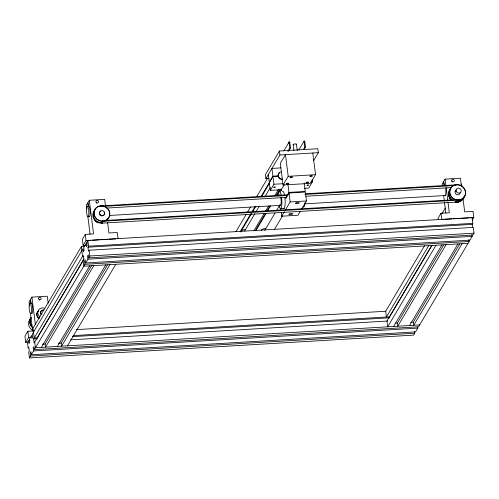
<?xml version="1.0" encoding="UTF-8"?>
<svg xmlns="http://www.w3.org/2000/svg" width="499" height="499" viewBox="0 0 499 499"><rect width="100%" height="100%" fill="white"/><g stroke="black" fill="none" stroke-linecap="round" stroke-linejoin="round"><path stroke-width="0.75" d="M48.166 303.093L47.293 296.213L31.924 297.123L30.539 299.469L31.013 303.255M105.457 205.476L104.684 199.363L89.315 200.274L87.924 202.619L88.635 206.199A5.252 1.11 86.6 0 1 90.107 211.95A5.252 1.11 86.6 0 1 89.003 216.547M33.907 330.887L27.85 331.249L24.95 336.145L25.736 342.37L28.025 342.233M89.315 200.274L93.562 233.906L85.242 234.399L82.341 239.295L83.127 245.52L85.416 245.383M84.437 246.475L81.325 246.662L32.996 328.217L34.225 337.935L37.425 337.742L84.169 258.856M25.736 342.37L28.636 337.474L27.85 331.249M83.127 245.52L86.028 240.63L85.242 234.399M472.634 227.75L472.204 224.375L472.809 223.359L472.085 217.595L87.861 240.418L86.745 242.308L87.138 245.421L86.352 246.743L85.959 243.631L83.726 247.404L84.119 250.517L83.333 251.845L82.94 248.727L32.379 334.056L32.772 337.174L31.986 338.497L31.593 335.384L29.354 339.158L29.747 342.27L28.967 343.593L28.574 340.48L27.451 342.364L28.181 348.127L28.786 347.104L29.298 351.153L28.693 352.175L29.422 357.933L413.64 335.11L414.756 333.226L414.519 331.355M101.653 223.172L101.571 222.554L102.719 220.614L102.8 221.238L101.653 223.172L458.575 201.97L459.722 200.037L102.8 221.238M33.62 338.952L83.152 255.357L83.664 259.405L34.132 343L33.62 338.952L37.506 338.721M471.911 234.505L472.148 236.376L469.915 240.15L85.691 262.973L87.93 259.199L87.537 256.087L88.323 254.758L88.716 257.877L472.933 235.048L474.05 233.164L473.32 227.401L89.103 250.23L88.498 251.247L87.986 247.198L88.591 246.182L87.861 240.418M29.422 357.933L30.539 356.049L30.146 352.936L30.932 351.608L31.325 354.727L415.542 331.897L417.775 328.13L417.619 326.882M31.325 354.727L33.558 350.953L33.165 347.84L33.951 346.512L34.344 349.624L418.561 326.801L469.129 241.472L468.892 239.607M34.344 349.624L84.905 264.295L84.512 261.183L85.298 259.86L85.691 262.973M88.716 257.877L89.832 255.987L89.103 250.23M41.386 347.391L89.714 265.83M93.874 265.587L45.546 347.142L45.153 344.029L91.897 265.144M57.391 346.437L105.719 264.882M109.886 264.632L61.558 346.187L61.165 343.075L107.51 264.863M67.477 345.838L115.805 264.283M313.665 160.566L318.337 152.682L317.838 148.727L279.415 151.01L265.406 174.662L265.905 178.617L268.973 178.436M265.905 178.617L279.92 154.964L279.415 151.01M235.884 231.798L246.207 214.37M247.398 212.362L250.579 206.998M256.929 196.275L267.651 178.18M283.937 150.704L289.096 141.99L289.726 141.953L290.474 147.872L288.484 151.222M288.927 143.294L289.726 141.953M240.206 231.679L250.928 213.584M252.12 211.576L255.295 206.212M261.251 196.163L272.959 176.49L278.105 176.184L278.311 176.977A3.936 3.674 30.6 0 0 282.365 179.534M287.861 151.259L289.844 147.91L289.096 141.99M240.83 231.642L251.552 213.547M252.744 211.539L255.918 206.174M261.881 196.126L269.822 182.721M244.579 231.074L254.895 213.653M256.087 211.645L259.268 206.287M265.618 195.564L270.383 187.53M281.436 189.695L270.315 190.356L273.939 184.243L271.943 168.425L280.843 167.895M298.932 149.812L304.091 141.105L304.721 141.067L305.469 146.98L303.879 149.663M253.823 230.918L264.146 213.503M265.337 211.489L268.512 206.131M274.862 195.415L278.436 189.383M255.201 230.794L265.524 213.366M266.716 211.358L269.89 205.993M276.246 195.271L279.82 189.24M303.249 149.7L304.839 147.018L304.091 141.105M255.825 230.756L266.148 213.329M267.339 211.32L270.52 205.956M276.87 195.234L280.444 189.202M283.045 185.01L288.204 176.309L285.465 154.634L280.307 163.335L283.045 185.01L310.372 183.383L315.53 174.681L312.792 153.012M280.033 191.834L284.262 184.699M264.67 230.526L274.993 213.11M276.583 210.428L279.359 205.738M287.911 184.062L288.965 192.402L285.821 197.704L285.902 198.328L289.046 193.026L305.307 192.059L306.436 200.966L301.82 208.75M300.286 211.345L297.978 215.237L281.71 216.204L284.405 211.663M285.559 209.717L290.168 201.933L289.046 193.026M274.313 229.702L282.652 215.63M312.093 179.846L312.362 181.96L308.738 188.073L304.29 188.341M461.5 186.638L460.44 178.23L445.071 179.141L443.68 181.486L444.391 185.067A5.252 1.11 86.6 0 1 444.983 185.684M447.965 202.07L449.318 212.774L440.997 213.266L438.097 218.157L438.272 219.541M442.083 213.453L445.264 208.089M455.2 191.323L456.392 189.314M424.518 245.739L385.696 311.251L386.426 317.008L428.809 245.477M431.697 245.514L386.937 321.057L387.661 326.82L435.989 245.258M389.625 316.821L432.009 245.29M393.586 326.465L441.914 244.909M446.075 244.66L397.747 326.221L397.354 323.103L443.705 244.89M409.592 325.516L457.926 243.955M472.347 220.04L473.801 217.589L473.015 211.364L464.688 211.857L462.947 198.103M462.086 243.712L413.758 325.267L413.365 322.154L459.71 243.942M289.844 147.91L290.474 147.872M304.839 147.018L305.469 146.98M279.92 154.964L318.337 152.682M288.204 176.309L315.53 174.681M273.939 184.243L282.839 183.713M310.883 182.048L312.362 181.96M288.965 192.402L305.232 191.435L304.178 183.096M288.366 194.778L100.867 205.919L100.941 206.542M305.482 193.762L457.196 184.749M104.054 206.355L287.667 195.446M304.783 194.429L454.165 185.559M106.798 208.064L286.52 197.386M305.974 196.232L451.464 187.587M290.168 201.933L306.436 200.966M87.905 216.747A5.252 1.11 86.6 0 0 88.56 209.218A5.252 1.11 86.6 0 0 86.595 208.588A5.252 1.11 86.6 0 0 87.905 216.747L89.458 216.653M109.661 215.456L280.575 205.301M304.658 203.873L445.276 195.514M280.519 208.613L284.361 208.382M104.279 220.521L456.535 199.594M86.028 240.63L90.6 240.356M92.128 240.262L98.989 239.857M100.511 239.769L107.372 239.358M108.894 239.271L115.756 238.859M443.305 219.404L441.783 219.491L440.997 213.266M444.834 219.311L451.695 218.905M453.217 218.812L460.078 218.406M461.6 218.319L468.461 217.907M469.989 217.82L473.801 217.589M88.591 246.182L472.809 223.359M87.986 247.198L472.204 224.375M83.832 256.299L82.553 256.374L81.325 246.662M89.832 255.987L474.05 233.164M87.93 259.199L472.148 236.376M84.905 264.295L469.129 241.472M468.006 243.356L83.788 266.185L83.065 260.422M76.272 329.633L385.827 311.239M28.636 337.474L30.926 337.343M73.11 335.621L389.663 316.815M72.505 336.644L389.838 317.788M70.509 339.856L387.842 321.007M42.378 344.191L45.153 344.029M58.389 343.243L61.165 343.075M395.27 323.227L397.354 323.103M410.59 322.317L413.365 322.154M419.678 324.918L35.46 347.741L34.737 341.977M33.558 350.953L417.775 328.13M30.539 356.049L414.756 333.226M458.494 201.347L458.575 201.97M445.071 179.141L445.938 186.021M446.131 187.549L447.778 200.542M444.041 185.472L443.561 181.692L442.17 184.037L442.364 185.566M443.617 195.502L444.297 200.847M444.49 202.376L445.838 213.079M296.437 144.192L297.273 150.804M293.187 144.635L293.93 150.517M281.417 189.077L281.611 190.587M280.688 208.095L280.968 210.31M281.249 212.518L281.71 216.204M268.319 174.538L269.298 182.291L272.922 176.178L278.068 175.873L278.074 175.043A3.936 3.674 30.6 0 1 279.59 172.673M269.335 182.603L270.315 190.356M118.045 238.728L117.259 232.497L108.932 232.989L107.584 222.292M107.198 219.236L107.391 220.764M88.286 206.611L87.805 202.825L86.414 205.17L86.901 208.994M87.868 216.635L90.088 234.212M31.924 297.123L35.404 324.637M30.894 303.442L30.414 299.674L29.029 302.02L29.51 305.837M30.476 313.484L32.697 331.062M293.749 144.903A1.64 0.48 -7.2 0 1 293.574 144.242A1.64 0.48 -7.2 0 1 295.876 143.924A1.64 0.48 -7.2 0 1 296.05 144.585M32.31 330.219A8.071 7.529 30.6 0 1 31.212 317.857M32.884 327.874A8.071 7.529 30.6 0 1 30.826 317.582M41.829 314.501A2.626 2.451 30.6 0 1 44.006 310.16M38.922 318.63A5.252 4.896 30.6 0 1 38.785 310.565M29.784 340.206A1.971 0.574 -7.2 0 1 29.815 339.495M31.194 303.061A5.252 1.11 86.6 0 1 32.728 309.255A5.252 1.11 86.6 0 1 31.362 313.016M39.253 299.949A1.31 1.223 30.6 0 1 39.49 300.192M38.997 318.387A5.252 4.896 30.6 0 1 38.747 310.472M39.964 316.759A5.252 4.896 30.6 0 1 38.435 310.266A5.252 4.896 30.6 0 1 44.81 308.345M41.186 314.582A2.626 2.451 30.6 0 1 42.933 310.403M31.892 326.814A8.071 7.529 30.6 0 1 30.888 317.483M31.83 325.778A7.416 6.917 30.6 0 1 30.938 318.736M39.109 318A4.597 4.285 30.6 0 1 38.286 317.139M107.397 218.662A7.416 6.917 30.6 0 1 105.563 221.032M101.571 222.554A7.416 6.917 30.6 0 1 93.974 212.368M261.164 230.313A7.223 6.73 30.6 0 1 265.406 228.286M240.287 231.973A7.223 6.73 30.6 0 1 244.915 229.503M282.291 191.797A8.533 1.809 86.6 0 1 284.567 195.24M284.885 197.242A8.533 1.809 86.6 0 1 283.9 208.401M282.315 179.135A3.936 3.674 30.6 0 1 280.987 171.756M280.812 197.336A5.252 1.11 86.6 0 1 281.037 203.686A5.252 1.11 86.6 0 1 279.758 204.709M279.184 195.633A5.252 1.11 86.6 0 1 280.288 195.477M304.889 202.925A8.533 1.809 86.6 0 1 303.086 206.966M281.636 197.822A8.533 1.809 86.6 0 1 281.355 207.434A8.533 1.809 86.6 0 1 279.097 206.162M278.255 195.265A8.533 1.809 86.6 0 1 281.218 195.153M98.565 222.772A5.252 4.896 30.6 0 1 94.405 219.223M86.957 243.269A1.971 0.574 -7.2 0 1 87.157 242.67M96.644 203.099A1.31 1.223 30.6 0 1 96.881 203.343M104.447 213.971A2.626 2.451 30.6 0 1 100.305 215.343A2.626 2.451 30.6 0 1 100.923 211.108M103.954 212.1A2.626 2.451 30.6 0 1 104.285 212.686M108.37 217.882A8.071 7.529 30.6 0 1 106.811 220.745M102.806 223.022A8.071 7.529 30.6 0 1 93.849 218.999A8.071 7.529 30.6 0 1 95.022 209.811M97.386 222.142A5.252 4.896 30.6 0 1 95.284 220.433M450.765 199.288A5.252 4.896 30.6 0 1 450.16 198.091M460.864 184.175A5.252 1.11 86.6 0 1 462.242 187.019M445.701 188.784A5.252 1.11 86.6 0 1 444.759 195.415M451.782 181.673A1.31 1.223 30.6 0 1 452.393 181.967M462.922 187.088A8.071 7.529 30.6 0 1 460.228 199.825A8.071 7.529 30.6 0 1 449.749 190.793A8.071 7.529 30.6 0 1 462.386 186.632M460.203 192.839A2.626 2.451 30.6 0 1 456.641 194.573A2.626 2.451 30.6 0 1 455.612 190.687M462.186 199.051A7.416 6.917 30.6 0 1 459.167 201.066M451.951 199.662A7.416 6.917 30.6 0 1 449.73 191.236M462.124 199.157A7.416 6.917 30.6 0 1 459.111 201.166M451.888 199.762A7.416 6.917 30.6 0 1 449.618 196.718M449.406 196.132A7.416 6.917 30.6 0 1 449.156 193.076M464.12 196.749A8.071 7.529 30.6 0 1 455.132 201.858M451.951 200.43A8.071 7.529 30.6 0 1 450.778 188.678M464.064 196.849A8.071 7.529 30.6 0 1 455.069 201.958M450.822 199.619A8.071 7.529 30.6 0 1 450.716 188.784M273.733 187.206C275.66 188.179 276.072 185.934 273.733 187.206M307.028 185.229C308.956 186.202 309.374 183.956 307.028 185.229M296.337 203.692A1.971 0.574 -7.2 0 0 299.288 202.862A1.971 0.574 -7.2 0 0 296.381 202.681A1.971 0.574 -7.2 0 0 296.337 203.692M306.486 182.809A1.31 0.387 -7.2 0 0 308.619 182.341A1.31 0.387 -7.2 0 0 306.91 182.098A1.31 0.387 -7.2 0 0 306.486 182.809M310.235 176.49A1.31 0.387 -7.2 0 0 312.362 176.022A1.31 0.387 -7.2 0 0 310.652 175.785A1.31 0.387 -7.2 0 0 310.235 176.49M290.387 177.669A1.31 0.387 -7.2 0 0 292.52 177.201A1.31 0.387 -7.2 0 0 290.805 176.964A1.31 0.387 -7.2 0 0 290.387 177.669M286.644 183.988A1.31 0.387 -7.2 0 0 288.778 183.52A1.31 0.387 -7.2 0 0 287.062 183.276A1.31 0.387 -7.2 0 0 286.644 183.988M29.21 305.376A5.252 1.11 86.6 0 0 30.501 313.59A5.252 1.11 86.6 0 0 31.181 306.137A5.252 1.11 86.6 0 0 29.21 305.376M38.648 298.932A1.31 1.223 30.6 0 0 40.862 299.363A1.31 1.223 30.6 0 0 40.026 297.317A1.31 1.223 30.6 0 0 38.648 298.932M289.539 214.676A1.971 0.574 -7.2 0 0 292.732 213.977A1.971 0.574 -7.2 0 0 290.162 213.616A1.971 0.574 -7.2 0 0 289.539 214.676M96.039 202.083A1.31 1.223 30.6 0 0 98.253 202.513A1.31 1.223 30.6 0 0 97.417 200.467A1.31 1.223 30.6 0 0 96.039 202.083M99.844 214.077A2.626 2.451 30.6 0 0 104.303 214.539A2.626 2.451 30.6 0 0 102.251 210.584A2.626 2.451 30.6 0 0 99.844 214.077M94.274 215.468A8.071 7.529 30.6 0 0 107.709 219.073A8.071 7.529 30.6 0 0 103.511 206.193A8.071 7.529 30.6 0 0 94.274 215.468M94.336 215.368A8.071 7.529 30.6 0 0 107.772 218.974A8.071 7.529 30.6 0 0 103.574 206.087A8.071 7.529 30.6 0 0 94.336 215.368M451.795 180.95A1.31 1.223 30.6 0 0 454.009 181.38A1.31 1.223 30.6 0 0 453.173 179.328A1.31 1.223 30.6 0 0 451.795 180.95M450.092 194.236A8.071 7.529 30.6 0 0 463.521 197.835A8.071 7.529 30.6 0 0 459.329 184.954A8.071 7.529 30.6 0 0 450.092 194.236M456.192 191.198A2.626 2.451 30.6 0 0 460.54 192.452A2.626 2.451 30.6 0 0 459.255 188.242A2.626 2.451 30.6 0 0 456.192 191.198"/></g></svg>
